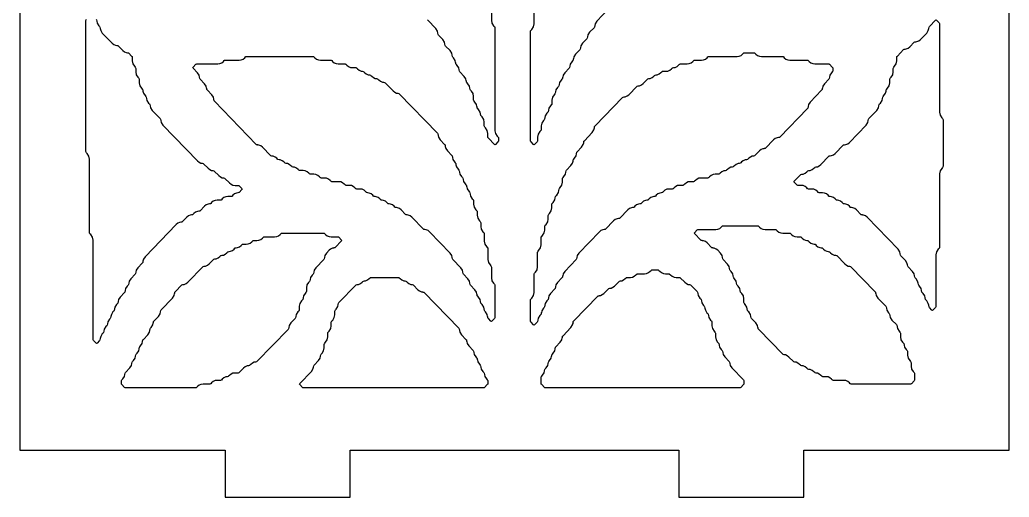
# Model space of a CAD drawing. Header units: millimetres. Extents: x 10 to 410, y 18 to 283.
# Drawn here: x 148 to 211.3, y 21 to 51.5 of the extents above; entities that cross this region are included whole.
import ezdxf

# ---------------------------------------------------------------- set-up
doc = ezdxf.new("R2010")
doc.units = ezdxf.units.MM
doc.layers.add('CUT', color=1, linetype='Continuous')

msp = doc.modelspace()

# ---------------------------------------------------------------- linework, layer by layer
at = {"layer": 'CUT'}
for points in [[(190.134, 21), (198.134, 21), (198.134, 24), (211.2679, 24), (211.2679, 144), (198.134, 144), (198.134, 147), (190.134, 147), (190.134, 144), (169.134, 144), (169.134, 147), (161.134, 147), (161.134, 144), (148, 144), (148, 24), (161.134, 24), (161.134, 21), (169.134, 21), (169.134, 24), (190.134, 24)], [(197.9196, 41.623), (197.9447, 41.6428), (198.0096, 41.6515), (198.0092, 41.6539), (198.0904, 41.6648), (198.2131, 41.7169), (198.3178, 41.7996), (198.3745, 41.8583), (198.3996, 41.8781), (198.4644, 41.8868), (198.4641, 41.8892), (198.5453, 41.9001), (198.668, 41.9522), (198.7726, 42.0349), (198.8294, 42.0936), (198.8545, 42.1134), (198.9193, 42.1221), (198.919, 42.1245), (199.0001, 42.1354), (199.1229, 42.1875), (199.2275, 42.2701), (199.7392, 42.7995), (199.7642, 42.8193), (199.8291, 42.828), (199.8288, 42.8304), (199.9099, 42.8413), (200.0327, 42.8934), (200.1373, 42.976), (200.6489, 43.5053), (200.674, 43.5252), (200.7389, 43.5339), (200.7385, 43.5363), (200.8197, 43.5472), (200.9424, 43.5993), (201.047, 43.6819), (202.1238, 44.7958), (202.2278, 44.9559), (202.2523, 45.0816), (202.2551, 45.081), (202.273, 45.173), (202.2977, 45.2111), (202.8061, 45.737), (202.9101, 45.8971), (202.9346, 46.0227), (202.9374, 46.0222), (202.9553, 46.1141), (202.9801, 46.1523), (203.0335, 46.2076), (203.1376, 46.3677), (203.162, 46.4933), (203.1648, 46.4928), (203.1827, 46.5847), (203.2075, 46.6229), (203.261, 46.6782), (203.365, 46.8383), (203.3895, 46.9639), (203.3923, 46.9634), (203.4102, 47.0553), (203.4349, 47.0935), (203.4884, 47.1488), (203.5925, 47.3089), (203.6289, 47.4963), (203.6289, 47.7165), (203.6376, 47.7612), (203.6624, 47.7993), (203.7158, 47.8547), (203.8199, 48.0147), (203.8563, 48.2022), (203.8563, 48.4224), (203.865, 48.4671), (203.8898, 48.5052), (203.9433, 48.5605), (204.0473, 48.7206), (204.0838, 48.908), (204.0838, 49.1283), (204.0925, 49.173), (204.1173, 49.2111), (204.5154, 49.623), (204.5405, 49.6428), (204.6053, 49.6515), (204.605, 49.6539), (204.6862, 49.6648), (204.8089, 49.7169), (204.9135, 49.7996), (205.1977, 50.0936), (205.2228, 50.1134), (205.2877, 50.1221), (205.2873, 50.1245), (205.3685, 50.1354), (205.4912, 50.1875), (205.5958, 50.2701), (205.9903, 50.6782), (206.0943, 50.8383), (206.1187, 50.9639), (206.1216, 50.9634), (206.1394, 51.0553), (206.1642, 51.0935), (206.5577, 51.5005), (206.5856, 51.5214), (206.6136, 51.5005), (206.7796, 51.3288), (206.8044, 51.2906), (206.8131, 51.2459), (206.8131, 45.6139), (206.8495, 45.4265), (206.9536, 45.2664), (207.007, 45.2111), (207.0318, 45.173), (207.0405, 45.1283), (207.0405, 42.1658), (207.0318, 42.1212), (207.007, 42.083), (206.9536, 42.0277), (206.8495, 41.8676), (206.8131, 41.6802), (206.8131, 36.9894), (206.8044, 36.9447), (206.7796, 36.9065), (206.7261, 36.8512), (206.6221, 36.6911), (206.5856, 36.5037), (206.5856, 33.2246), (206.5769, 33.18), (206.5521, 33.1418), (206.3861, 32.9701), (206.3582, 32.9492), (206.3302, 32.9701), (206.1642, 33.1418), (206.1394, 33.18), (206.1216, 33.2719), (206.1187, 33.2714), (206.0943, 33.397), (205.9903, 33.5571), (205.9368, 33.6124), (205.912, 33.6506), (205.8941, 33.7425), (205.8913, 33.742), (205.8669, 33.8676), (205.7628, 34.0277), (205.7094, 34.083), (205.6846, 34.1212), (205.6667, 34.2131), (205.6639, 34.2126), (205.6394, 34.3382), (205.5354, 34.4983), (205.4819, 34.5536), (205.4571, 34.5917), (205.4392, 34.6837), (205.4364, 34.6832), (205.412, 34.8088), (205.3079, 34.9689), (205.2545, 35.0242), (205.2297, 35.0623), (205.2118, 35.1543), (205.209, 35.1537), (205.1845, 35.2794), (205.0805, 35.4395), (204.7996, 35.7301), (204.7748, 35.7682), (204.7569, 35.8602), (204.7541, 35.8596), (204.7297, 35.9853), (204.6256, 36.1453), (204.3447, 36.436), (204.3199, 36.4741), (204.302, 36.5661), (204.2992, 36.5655), (204.2748, 36.6911), (204.1707, 36.8512), (202.1842, 38.9063), (202.0796, 38.989), (201.9569, 39.041), (201.8757, 39.052), (201.8761, 39.0544), (201.8112, 39.0631), (201.7861, 39.0829), (201.5019, 39.3769), (201.3973, 39.4596), (201.2746, 39.5116), (201.1934, 39.5226), (201.1937, 39.5249), (201.1289, 39.5337), (201.1038, 39.5535), (201.047, 39.6122), (200.9424, 39.6949), (200.8197, 39.7469), (200.7385, 39.7578), (200.7389, 39.7602), (200.674, 39.769), (200.6489, 39.7888), (200.5922, 39.8475), (200.4875, 39.9302), (200.3648, 39.9822), (200.2836, 39.9931), (200.284, 39.9955), (200.2191, 40.0043), (200.194, 40.0241), (200.1373, 40.0828), (200.0327, 40.1655), (199.9099, 40.2175), (199.8288, 40.2284), (199.8291, 40.2308), (199.7642, 40.2396), (199.7392, 40.2594), (199.6824, 40.3181), (199.5778, 40.4007), (199.455, 40.4528), (199.3229, 40.4706), (199.1136, 40.4706), (199.0819, 40.4748), (199.0568, 40.4947), (199.0001, 40.5534), (198.8955, 40.636), (198.7727, 40.6881), (198.6406, 40.7059), (198.4313, 40.7059), (198.3996, 40.7101), (198.3745, 40.73), (198.3178, 40.7887), (198.2131, 40.8713), (198.0904, 40.9234), (197.9582, 40.9412), (197.7489, 40.9412), (197.7173, 40.9454), (197.6922, 40.9653), (197.5148, 41.1488), (197.4952, 41.1765), (197.5148, 41.2042)], [(180.6909, 32.2007), (180.6661, 32.2388), (180.6575, 32.2835), (180.6575, 33.5989), (180.6661, 33.6435), (180.6909, 33.6817), (180.7444, 33.737), (180.8484, 33.8971), (180.8849, 34.0845), (180.8849, 35.2459), (180.8936, 35.2906), (180.9184, 35.3288), (180.9718, 35.3841), (181.0759, 35.5442), (181.1123, 35.7316), (181.1123, 36.6577), (181.121, 36.7024), (181.1458, 36.7405), (181.1993, 36.7958), (181.3033, 36.9559), (181.3398, 37.1433), (181.3398, 37.5989), (181.3485, 37.6435), (181.3733, 37.6817), (181.4267, 37.737), (181.5308, 37.8971), (181.5672, 38.0845), (181.5672, 38.3048), (181.5759, 38.3494), (181.6007, 38.3876), (181.6542, 38.4429), (181.7582, 38.603), (181.7947, 38.7904), (181.7947, 39.0106), (181.8033, 39.0553), (181.8281, 39.0935), (181.8816, 39.1488), (181.9856, 39.3089), (182.0221, 39.4963), (182.0221, 39.7165), (182.0308, 39.7612), (182.0556, 39.7993), (182.109, 39.8547), (182.2131, 40.0147), (182.2375, 40.1404), (182.2403, 40.1398), (182.2582, 40.2318), (182.283, 40.2699), (182.3365, 40.3252), (182.4405, 40.4853), (182.465, 40.611), (182.4678, 40.6104), (182.4857, 40.7024), (182.5105, 40.7405), (182.5639, 40.7958), (182.668, 40.9559), (182.7044, 41.1433), (182.7044, 41.3636), (182.7131, 41.4083), (182.7379, 41.4464), (182.7914, 41.5017), (182.8954, 41.6618), (182.9198, 41.7874), (182.9227, 41.7869), (182.9405, 41.8788), (182.9653, 41.917), (183.2462, 42.2076), (183.3503, 42.3677), (183.3747, 42.4933), (183.3775, 42.4928), (183.3954, 42.5847), (183.4202, 42.6229), (183.4737, 42.6782), (183.5777, 42.8383), (183.6022, 42.9639), (183.605, 42.9634), (183.6229, 43.0553), (183.6477, 43.0935), (183.9286, 43.3841), (184.0326, 43.5442), (184.057, 43.6698), (184.0599, 43.6692), (184.0777, 43.7612), (184.1025, 43.7993), (184.6109, 44.3252), (184.7149, 44.4853), (184.7394, 44.611), (184.7422, 44.6104), (184.7601, 44.7024), (184.7849, 44.7405), (186.5476, 46.5642), (186.5727, 46.584), (186.6376, 46.5927), (186.6372, 46.5951), (186.7184, 46.606), (186.8411, 46.6581), (186.9457, 46.7407), (187.4574, 47.27), (187.4825, 47.2899), (187.5473, 47.2986), (187.547, 47.301), (187.6281, 47.3119), (187.7509, 47.364), (187.8555, 47.4466), (188.1397, 47.7406), (188.1648, 47.7604), (188.2296, 47.7692), (188.2293, 47.7716), (188.3105, 47.7825), (188.4332, 47.8345), (188.5378, 47.9172), (188.5946, 47.9759), (188.6197, 47.9957), (188.6845, 48.0045), (188.6842, 48.0069), (188.7653, 48.0178), (188.8881, 48.0698), (188.9927, 48.1525), (189.0495, 48.2112), (189.0745, 48.231), (189.1062, 48.2353), (189.3155, 48.2353), (189.4477, 48.2531), (189.5704, 48.3051), (189.675, 48.3878), (189.7318, 48.4465), (189.7569, 48.4663), (189.8217, 48.4751), (189.8214, 48.4774), (189.9025, 48.4884), (190.0253, 48.5404), (190.1299, 48.6231), (190.1867, 48.6818), (190.2117, 48.7016), (190.2434, 48.7059), (190.6802, 48.7059), (190.8123, 48.7237), (190.935, 48.7757), (191.0397, 48.8584), (191.0964, 48.9171), (191.1215, 48.9369), (191.1532, 48.9412), (191.5899, 48.9412), (191.7221, 48.959), (191.8448, 49.011), (191.9494, 49.0937), (192.0062, 49.1524), (192.0313, 49.1722), (192.0629, 49.1765), (193.8643, 49.1765), (193.9965, 49.1942), (194.1192, 49.2463), (194.2238, 49.329), (194.2806, 49.3877), (194.3057, 49.4075), (194.3373, 49.4118), (194.9527, 49.4118), (194.9844, 49.4075), (195.0095, 49.3877), (195.0662, 49.329), (195.1708, 49.2463), (195.2936, 49.1942), (195.4257, 49.1765), (196.7722, 49.1765), (196.8039, 49.1722), (196.829, 49.1524), (196.8857, 49.0937), (196.9904, 49.011), (197.1131, 48.959), (197.2452, 48.9412), (198.3643, 48.9412), (198.396, 48.9369), (198.4211, 48.9171), (198.4778, 48.8584), (198.5824, 48.7757), (198.7052, 48.7237), (198.8373, 48.7059), (199.7289, 48.7059), (199.7606, 48.7016), (199.7857, 48.6818), (199.9564, 48.5052), (199.9812, 48.4671), (199.9899, 48.4224), (199.9899, 48.2835), (199.9812, 48.2388), (199.9564, 48.2007), (199.9029, 48.1453), (199.7989, 47.9853), (199.7744, 47.8596), (199.7716, 47.8602), (199.7537, 47.7682), (199.7289, 47.7301), (199.448, 47.4395), (199.344, 47.2794), (199.3196, 47.1537), (199.3167, 47.1543), (199.2989, 47.0623), (199.2741, 47.0242), (198.5383, 46.263), (198.4342, 46.1029), (198.4098, 45.9773), (198.407, 45.9778), (198.3891, 45.8859), (198.3643, 45.8477), (196.6015, 44.0241), (196.5765, 44.0043), (196.5116, 43.9955), (196.5119, 43.9931), (196.4308, 43.9822), (196.308, 43.9302), (196.2034, 43.8475), (195.6918, 43.3182), (195.6667, 43.2984), (195.6018, 43.2897), (195.6022, 43.2873), (195.521, 43.2763), (195.3983, 43.2243), (195.2937, 43.1416), (195.0095, 42.8476), (194.9844, 42.8278), (194.9195, 42.8191), (194.9198, 42.8167), (194.8387, 42.8058), (194.716, 42.7537), (194.6113, 42.671), (194.5546, 42.6123), (194.5295, 42.5925), (194.4646, 42.5838), (194.465, 42.5814), (194.3838, 42.5705), (194.2611, 42.5184), (194.1565, 42.4357), (194.0997, 42.377), (194.0746, 42.3572), (194.0098, 42.3485), (194.0101, 42.3461), (193.9289, 42.3352), (193.8062, 42.2831), (193.7016, 42.2004), (193.6448, 42.1417), (193.6197, 42.1219), (193.5549, 42.1132), (193.5552, 42.1108), (193.4741, 42.0999), (193.3513, 42.0478), (193.2467, 41.9651), (193.1899, 41.9064), (193.1649, 41.8866), (193.1, 41.8779), (193.1003, 41.8755), (193.0192, 41.8646), (192.8964, 41.8125), (192.7918, 41.7299), (192.7351, 41.6711), (192.71, 41.6513), (192.6783, 41.6471), (192.469, 41.6471), (192.3369, 41.6293), (192.2141, 41.5772), (192.1095, 41.4946), (192.0527, 41.4358), (192.0277, 41.416), (191.996, 41.4118), (191.5592, 41.4118), (191.4271, 41.394), (191.3044, 41.3419), (191.1997, 41.2593), (191.143, 41.2005), (191.1179, 41.1807), (191.0862, 41.1765), (190.8769, 41.1765), (190.7448, 41.1587), (190.622, 41.1066), (190.5174, 41.024), (190.4607, 40.9653), (190.4356, 40.9454), (190.4039, 40.9412), (190.1946, 40.9412), (190.0625, 40.9234), (189.9397, 40.8713), (189.8351, 40.7887), (189.7783, 40.73), (189.7533, 40.7101), (189.7216, 40.7059), (189.5123, 40.7059), (189.3801, 40.6881), (189.2574, 40.636), (189.1528, 40.5534), (189.096, 40.4947), (189.0709, 40.4748), (189.0061, 40.4661), (189.0064, 40.4637), (188.9253, 40.4528), (188.8025, 40.4007), (188.6979, 40.3181), (188.6411, 40.2594), (188.6161, 40.2396), (188.5512, 40.2308), (188.5515, 40.2284), (188.4704, 40.2175), (188.3476, 40.1655), (188.243, 40.0828), (188.1862, 40.0241), (188.1612, 40.0043), (188.0963, 39.9955), (188.0966, 39.9931), (188.0155, 39.9822), (187.8928, 39.9302), (187.7881, 39.8475), (187.7314, 39.7888), (187.7063, 39.769), (187.6414, 39.7602), (187.6418, 39.7578), (187.5606, 39.7469), (187.4379, 39.6949), (187.3333, 39.6122), (187.2765, 39.5535), (187.2514, 39.5337), (187.1866, 39.5249), (187.1869, 39.5226), (187.1057, 39.5116), (186.983, 39.4596), (186.8784, 39.3769), (186.3667, 38.8476), (186.3417, 38.8278), (186.2768, 38.8191), (186.2771, 38.8167), (186.196, 38.8058), (186.0732, 38.7537), (185.9686, 38.671), (185.457, 38.1417), (185.4319, 38.1219), (185.367, 38.1132), (185.3674, 38.1108), (185.2862, 38.0999), (185.1635, 38.0478), (185.0589, 37.9651), (183.7547, 36.6159), (183.6506, 36.4558), (183.6262, 36.3302), (183.6234, 36.3308), (183.6055, 36.2388), (183.5807, 36.2007), (182.8449, 35.4395), (182.7409, 35.2794), (182.7164, 35.1537), (182.7136, 35.1543), (182.6957, 35.0623), (182.6709, 35.0242), (182.39, 34.7336), (182.286, 34.5735), (182.2616, 34.4479), (182.2587, 34.4484), (182.2408, 34.3565), (182.2161, 34.3183), (181.9352, 34.0277), (181.8311, 33.8676), (181.8067, 33.742), (181.8039, 33.7425), (181.786, 33.6506), (181.7612, 33.6124), (181.7077, 33.5571), (181.6037, 33.397), (181.5792, 33.2714), (181.5764, 33.2719), (181.5585, 33.18), (181.5337, 33.1418), (181.4803, 33.0865), (181.3762, 32.9264), (181.3518, 32.8008), (181.349, 32.8013), (181.3311, 32.7094), (181.3063, 32.6712), (181.2528, 32.6159), (181.1488, 32.4558), (181.1244, 32.3302), (181.1215, 32.3308), (181.1036, 32.2388), (181.0789, 32.2007), (180.9128, 32.0289), (180.8849, 32.008), (180.857, 32.0289)], [(159.2548, 48.6818), (159.2799, 48.7016), (159.3116, 48.7059), (160.6581, 48.7059), (160.7902, 48.7237), (160.913, 48.7757), (161.0176, 48.8584), (161.0743, 48.9171), (161.0994, 48.9369), (161.1311, 48.9412), (162.0227, 48.9412), (162.1548, 48.959), (162.2776, 49.011), (162.3822, 49.0937), (162.439, 49.1524), (162.4641, 49.1722), (162.4957, 49.1765), (166.7501, 49.1765), (166.7818, 49.1722), (166.8069, 49.1524), (166.8636, 49.0937), (166.9683, 49.011), (167.091, 48.959), (167.2231, 48.9412), (167.8873, 48.9412), (167.919, 48.9369), (167.9441, 48.9171), (168.0008, 48.8584), (168.1055, 48.7757), (168.2282, 48.7237), (168.3603, 48.7059), (168.7971, 48.7059), (168.8288, 48.7016), (168.8538, 48.6818), (168.9106, 48.6231), (169.0152, 48.5404), (169.138, 48.4884), (169.2701, 48.4706), (169.4794, 48.4706), (169.5111, 48.4663), (169.5362, 48.4465), (169.5929, 48.3878), (169.6975, 48.3051), (169.8203, 48.2531), (169.9014, 48.2422), (169.9011, 48.2398), (169.966, 48.231), (169.991, 48.2112), (170.0478, 48.1525), (170.1524, 48.0698), (170.2752, 48.0178), (170.3563, 48.0069), (170.356, 48.0045), (170.4208, 47.9957), (170.4459, 47.9759), (170.5027, 47.9172), (170.6073, 47.8345), (170.73, 47.7825), (170.8112, 47.7716), (170.8109, 47.7692), (170.8757, 47.7604), (170.9008, 47.7406), (170.9576, 47.6819), (171.0622, 47.5993), (171.1849, 47.5472), (171.2661, 47.5363), (171.2657, 47.5339), (171.3306, 47.5252), (171.3557, 47.5053), (171.8673, 46.976), (171.9719, 46.8934), (172.0947, 46.8413), (172.1758, 46.8304), (172.1755, 46.828), (172.2404, 46.8193), (172.2654, 46.7995), (174.7105, 44.2699), (174.7353, 44.2318), (174.7532, 44.1398), (174.756, 44.1404), (174.7805, 44.0147), (174.8845, 43.8547), (175.1654, 43.564), (175.1902, 43.5259), (175.2081, 43.4339), (175.2109, 43.4345), (175.2353, 43.3089), (175.3394, 43.1488), (175.6203, 42.8582), (175.6451, 42.82), (175.663, 42.7281), (175.6658, 42.7286), (175.6902, 42.603), (175.7943, 42.4429), (175.8477, 42.3876), (175.8725, 42.3494), (175.8904, 42.2575), (175.8932, 42.258), (175.9177, 42.1324), (176.0217, 41.9723), (176.0752, 41.917), (176.1, 41.8788), (176.1179, 41.7869), (176.1207, 41.7874), (176.1451, 41.6618), (176.2492, 41.5017), (176.3026, 41.4464), (176.3274, 41.4083), (176.3453, 41.3163), (176.3481, 41.3168), (176.3725, 41.1912), (176.4766, 41.0311), (176.5301, 40.9758), (176.5548, 40.9377), (176.5727, 40.8457), (176.5755, 40.8463), (176.6, 40.7206), (176.704, 40.5605), (176.7575, 40.5052), (176.7823, 40.4671), (176.8002, 40.3751), (176.803, 40.3757), (176.8274, 40.25), (176.9315, 40.0899), (176.9849, 40.0346), (177.0097, 39.9965), (177.0184, 39.9518), (177.0184, 39.7316), (177.0549, 39.5442), (177.1589, 39.3841), (177.2124, 39.3288), (177.2372, 39.2906), (177.2459, 39.2459), (177.2459, 39.0257), (177.2823, 38.8383), (177.3864, 38.6782), (177.4398, 38.6229), (177.4646, 38.5847), (177.4733, 38.5401), (177.4733, 38.3198), (177.5097, 38.1324), (177.6138, 37.9723), (177.6673, 37.917), (177.692, 37.8788), (177.7007, 37.8342), (177.7007, 37.3786), (177.7372, 37.1912), (177.8412, 37.0311), (177.8947, 36.9758), (177.9195, 36.9377), (177.9282, 36.893), (177.9282, 36.2022), (177.9646, 36.0147), (178.0687, 35.8547), (178.1221, 35.7993), (178.1469, 35.7612), (178.1556, 35.7165), (178.1556, 35.0257), (178.1921, 34.8383), (178.2961, 34.6782), (178.3496, 34.6229), (178.3744, 34.5847), (178.3831, 34.5401), (178.3831, 32.5188), (178.3744, 32.4741), (178.3496, 32.436), (178.1836, 32.2642), (178.1556, 32.2433), (178.1277, 32.2642), (177.9617, 32.436), (177.9369, 32.4741), (177.919, 32.5661), (177.9162, 32.5655), (177.8917, 32.6911), (177.7877, 32.8512), (177.7342, 32.9065), (177.7094, 32.9447), (177.6915, 33.0366), (177.6887, 33.0361), (177.6643, 33.1617), (177.5602, 33.3218), (177.5068, 33.3771), (177.482, 33.4153), (177.4641, 33.5072), (177.4613, 33.5067), (177.4368, 33.6323), (177.3328, 33.7924), (177.2793, 33.8477), (177.2545, 33.8859), (177.2367, 33.9778), (177.2338, 33.9773), (177.2094, 34.1029), (177.1054, 34.263), (176.8245, 34.5536), (176.7997, 34.5917), (176.7818, 34.6837), (176.779, 34.6832), (176.7545, 34.8088), (176.6505, 34.9689), (176.3696, 35.2595), (176.3448, 35.2976), (176.3269, 35.3896), (176.3241, 35.389), (176.2996, 35.5147), (176.1956, 35.6748), (175.6873, 36.2007), (175.6625, 36.2388), (175.6446, 36.3308), (175.6418, 36.3302), (175.6173, 36.4558), (175.5133, 36.6159), (174.2091, 37.9651), (174.1045, 38.0478), (173.9817, 38.0999), (173.9006, 38.1108), (173.9009, 38.1132), (173.8361, 38.1219), (173.811, 38.1417), (173.0719, 38.9063), (172.9673, 38.989), (172.8445, 39.041), (172.7634, 39.052), (172.7637, 39.0544), (172.6989, 39.0631), (172.6738, 39.0829), (172.3896, 39.3769), (172.285, 39.4596), (172.1622, 39.5116), (172.0811, 39.5226), (172.0814, 39.5249), (172.0165, 39.5337), (171.9915, 39.5535), (171.9347, 39.6122), (171.8301, 39.6949), (171.7073, 39.7469), (171.6262, 39.7578), (171.6265, 39.7602), (171.5617, 39.769), (171.5366, 39.7888), (171.4798, 39.8475), (171.3752, 39.9302), (171.2525, 39.9822), (171.1713, 39.9931), (171.1716, 39.9955), (171.1068, 40.0043), (171.0817, 40.0241), (171.0249, 40.0828), (170.9203, 40.1655), (170.7976, 40.2175), (170.7164, 40.2284), (170.7168, 40.2308), (170.6519, 40.2396), (170.6268, 40.2594), (170.5701, 40.3181), (170.4654, 40.4007), (170.3427, 40.4528), (170.2616, 40.4637), (170.2619, 40.4661), (170.197, 40.4748), (170.1719, 40.4947), (170.1152, 40.5534), (170.0106, 40.636), (169.8878, 40.6881), (169.7557, 40.7059), (169.5464, 40.7059), (169.5147, 40.7101), (169.4896, 40.73), (169.4329, 40.7887), (169.3282, 40.8713), (169.2055, 40.9234), (169.0734, 40.9412), (168.8641, 40.9412), (168.8324, 40.9454), (168.8073, 40.9653), (168.7505, 41.024), (168.6459, 41.1066), (168.5232, 41.1587), (168.391, 41.1765), (167.9543, 41.1765), (167.9226, 41.1807), (167.8975, 41.2005), (167.8408, 41.2593), (167.7362, 41.3419), (167.6134, 41.394), (167.4813, 41.4118), (167.272, 41.4118), (167.2403, 41.416), (167.2152, 41.4358), (167.1585, 41.4946), (167.0538, 41.5772), (166.9311, 41.6293), (166.799, 41.6471), (166.5896, 41.6471), (166.558, 41.6513), (166.5329, 41.6711), (166.4761, 41.7299), (166.3715, 41.8125), (166.2488, 41.8646), (166.1166, 41.8824), (165.9073, 41.8824), (165.8757, 41.8866), (165.8506, 41.9064), (165.7938, 41.9651), (165.6892, 42.0478), (165.5665, 42.0999), (165.4853, 42.1108), (165.4856, 42.1132), (165.4208, 42.1219), (165.3957, 42.1417), (165.3389, 42.2004), (165.2343, 42.2831), (165.1116, 42.3352), (165.0304, 42.3461), (165.0308, 42.3485), (164.9659, 42.3572), (164.9408, 42.377), (164.8841, 42.4357), (164.7794, 42.5184), (164.6567, 42.5705), (164.5755, 42.5814), (164.5759, 42.5838), (164.511, 42.5925), (164.4859, 42.6123), (164.4292, 42.671), (164.3246, 42.7537), (164.2018, 42.8058), (164.1207, 42.8167), (164.121, 42.8191), (164.0561, 42.8278), (164.0311, 42.8476), (163.5194, 43.3769), (163.4148, 43.4596), (163.2921, 43.5116), (163.2109, 43.5226), (163.2112, 43.5249), (163.1464, 43.5337), (163.1213, 43.5535), (160.4488, 46.3183), (160.424, 46.3565), (160.4061, 46.4484), (160.4033, 46.4479), (160.3788, 46.5735), (160.2748, 46.7336), (159.9939, 47.0242), (159.9691, 47.0623), (159.9512, 47.1543), (159.9484, 47.1537), (159.924, 47.2794), (159.8199, 47.4395), (159.539, 47.7301), (159.5142, 47.7682), (159.4963, 47.8602), (159.4935, 47.8596), (159.4691, 47.9853), (159.365, 48.1453), (159.0774, 48.4429), (159.0579, 48.4706), (159.0774, 48.4983)], [(191.3239, 38.0936), (191.3489, 38.1134), (191.3806, 38.1176), (192.4997, 38.1176), (192.6318, 38.1354), (192.7546, 38.1875), (192.8592, 38.2701), (192.916, 38.3289), (192.941, 38.3487), (192.9727, 38.3529), (195.1801, 38.3529), (195.2118, 38.3487), (195.2369, 38.3289), (195.2937, 38.2701), (195.3983, 38.1875), (195.521, 38.1354), (195.6532, 38.1176), (196.3173, 38.1176), (196.349, 38.1134), (196.3741, 38.0936), (196.4309, 38.0349), (196.5355, 37.9522), (196.6582, 37.9001), (196.7904, 37.8824), (197.2271, 37.8824), (197.2588, 37.8781), (197.2839, 37.8583), (197.3406, 37.7996), (197.4452, 37.7169), (197.568, 37.6648), (197.7001, 37.6471), (197.9094, 37.6471), (197.9411, 37.6428), (197.9662, 37.623), (198.0229, 37.5643), (198.1276, 37.4816), (198.2503, 37.4295), (198.3314, 37.4186), (198.3311, 37.4162), (198.396, 37.4075), (198.4211, 37.3877), (198.4778, 37.329), (198.5824, 37.2463), (198.7052, 37.1942), (198.7863, 37.1833), (198.786, 37.1809), (198.8509, 37.1722), (198.8759, 37.1524), (198.9327, 37.0937), (199.0373, 37.011), (199.1601, 36.959), (199.2412, 36.948), (199.2409, 36.9456), (199.3057, 36.9369), (199.3308, 36.9171), (199.3876, 36.8584), (199.4922, 36.7757), (199.6149, 36.7237), (199.6961, 36.7127), (199.6958, 36.7103), (199.7606, 36.7016), (199.7857, 36.6818), (199.8425, 36.6231), (199.9471, 36.5404), (200.0698, 36.4884), (200.151, 36.4774), (200.1506, 36.4751), (200.2155, 36.4663), (200.2406, 36.4465), (200.7522, 35.9172), (200.8568, 35.8345), (200.9796, 35.7825), (201.0607, 35.7716), (201.0604, 35.7692), (201.1253, 35.7604), (201.1503, 35.7406), (202.6857, 34.1523), (202.7105, 34.1141), (202.7283, 34.0222), (202.7312, 34.0227), (202.7556, 33.8971), (202.8596, 33.737), (203.368, 33.2111), (203.3928, 33.173), (203.4107, 33.081), (203.4135, 33.0816), (203.4379, 32.9559), (203.542, 32.7958), (203.5954, 32.7405), (203.6202, 32.7024), (203.6381, 32.6104), (203.6409, 32.611), (203.6654, 32.4853), (203.7694, 32.3252), (204.0503, 32.0346), (204.0751, 31.9965), (204.093, 31.9045), (204.0958, 31.9051), (204.1202, 31.7794), (204.2243, 31.6194), (204.2777, 31.564), (204.3025, 31.5259), (204.3112, 31.4812), (204.3112, 31.261), (204.3477, 31.0736), (204.4517, 30.9135), (204.5052, 30.8582), (204.53, 30.82), (204.5479, 30.7281), (204.5507, 30.7286), (204.5751, 30.603), (204.6792, 30.4429), (204.7326, 30.3876), (204.7574, 30.3494), (204.7661, 30.3048), (204.7661, 30.0845), (204.8026, 29.8971), (204.9066, 29.737), (204.9601, 29.6817), (204.9849, 29.6435), (204.9935, 29.5989), (204.9935, 29.3786), (205.03, 29.1912), (205.134, 29.0311), (205.1875, 28.9758), (205.2123, 28.9377), (205.221, 28.893), (205.221, 28.5188), (205.2123, 28.4741), (205.1875, 28.436), (205.0168, 28.2594), (204.9917, 28.2396), (204.9601, 28.2353), (201.1605, 28.2353), (201.1289, 28.2396), (201.1038, 28.2594), (201.047, 28.3181), (200.9424, 28.4007), (200.8197, 28.4528), (200.6875, 28.4706), (200.0233, 28.4706), (199.9917, 28.4748), (199.9666, 28.4947), (199.9098, 28.5534), (199.8052, 28.636), (199.6825, 28.6881), (199.5503, 28.7059), (199.341, 28.7059), (199.3094, 28.7101), (199.2843, 28.73), (199.2275, 28.7887), (199.1229, 28.8713), (199.0001, 28.9234), (198.919, 28.9343), (198.9193, 28.9367), (198.8545, 28.9454), (198.8294, 28.9653), (198.7726, 29.024), (198.668, 29.1066), (198.5453, 29.1587), (198.4641, 29.1696), (198.4644, 29.172), (198.3996, 29.1807), (198.3745, 29.2005), (198.3178, 29.2593), (198.2131, 29.3419), (198.0904, 29.394), (198.0092, 29.4049), (198.0096, 29.4073), (197.9447, 29.416), (197.9196, 29.4358), (197.8629, 29.4946), (197.7583, 29.5772), (197.6355, 29.6293), (197.5544, 29.6402), (197.5547, 29.6426), (197.4898, 29.6513), (197.4648, 29.6711), (197.1806, 29.9651), (197.0759, 30.0478), (196.9532, 30.0999), (196.872, 30.1108), (196.8724, 30.1132), (196.8075, 30.1219), (196.7824, 30.1417), (195.2471, 31.7301), (195.2223, 31.7682), (195.2044, 31.8602), (195.2016, 31.8596), (195.1772, 31.9853), (195.0731, 32.1453), (194.7922, 32.436), (194.7674, 32.4741), (194.7495, 32.5661), (194.7467, 32.5655), (194.7223, 32.6911), (194.6182, 32.8512), (194.5648, 32.9065), (194.54, 32.9447), (194.5221, 33.0366), (194.5193, 33.0361), (194.4948, 33.1617), (194.3908, 33.3218), (194.3373, 33.3771), (194.3125, 33.4153), (194.3039, 33.4599), (194.3039, 33.6802), (194.2674, 33.8676), (194.1634, 34.0277), (194.1099, 34.083), (194.0851, 34.1212), (194.0672, 34.2131), (194.0644, 34.2126), (194.04, 34.3382), (193.9359, 34.4983), (193.8825, 34.5536), (193.8577, 34.5917), (193.8398, 34.6837), (193.837, 34.6832), (193.8125, 34.8088), (193.7085, 34.9689), (193.655, 35.0242), (193.6302, 35.0623), (193.6123, 35.1543), (193.6095, 35.1537), (193.5851, 35.2794), (193.481, 35.4395), (193.4276, 35.4948), (193.4028, 35.5329), (193.3849, 35.6249), (193.3821, 35.6243), (193.3576, 35.75), (193.2536, 35.9101), (192.9727, 36.2007), (192.9479, 36.2388), (192.93, 36.3308), (192.9272, 36.3302), (192.9028, 36.4558), (192.7987, 36.6159), (192.6317, 36.7887), (192.5271, 36.8713), (192.4044, 36.9234), (192.3232, 36.9343), (192.3236, 36.9367), (192.2587, 36.9454), (192.2336, 36.9653), (191.9494, 37.2593), (191.8448, 37.3419), (191.7221, 37.394), (191.6409, 37.4049), (191.6412, 37.4073), (191.5764, 37.416), (191.5513, 37.4358), (191.1465, 37.8547), (191.1269, 37.8824), (191.1465, 37.91)], [(154.738, 28.9377), (154.7628, 28.9758), (155.0437, 29.2664), (155.1477, 29.4265), (155.1721, 29.5521), (155.175, 29.5516), (155.1928, 29.6435), (155.2176, 29.6817), (155.2711, 29.737), (155.3751, 29.8971), (155.3996, 30.0227), (155.4024, 30.0222), (155.4203, 30.1141), (155.4451, 30.1523), (155.4985, 30.2076), (155.6026, 30.3677), (155.627, 30.4933), (155.6298, 30.4928), (155.6477, 30.5847), (155.6725, 30.6229), (155.726, 30.6782), (155.83, 30.8383), (155.8545, 30.9639), (155.8573, 30.9634), (155.8752, 31.0553), (155.9, 31.0935), (156.1809, 31.3841), (156.2849, 31.5442), (156.3093, 31.6698), (156.3122, 31.6692), (156.33, 31.7612), (156.3548, 31.7993), (156.4083, 31.8547), (156.5123, 32.0147), (156.5368, 32.1404), (156.5396, 32.1398), (156.5575, 32.2318), (156.5823, 32.2699), (156.8632, 32.5605), (156.9672, 32.7206), (156.9917, 32.8463), (156.9945, 32.8457), (157.0124, 32.9377), (157.0372, 32.9758), (157.7729, 33.737), (157.877, 33.8971), (157.9014, 34.0227), (157.9042, 34.0222), (157.9221, 34.1141), (157.9469, 34.1523), (158.3451, 34.5642), (158.3701, 34.584), (158.435, 34.5927), (158.4347, 34.5951), (158.5158, 34.606), (158.6386, 34.6581), (158.7432, 34.7407), (159.7097, 35.7406), (159.7348, 35.7604), (159.7996, 35.7692), (159.7993, 35.7716), (159.8804, 35.7825), (160.0032, 35.8345), (160.1078, 35.9172), (160.392, 36.2112), (160.4171, 36.231), (160.4819, 36.2398), (160.4816, 36.2422), (160.5628, 36.2531), (160.6855, 36.3051), (160.7901, 36.3878), (160.8469, 36.4465), (160.872, 36.4663), (160.9368, 36.4751), (160.9365, 36.4774), (161.0176, 36.4884), (161.1404, 36.5404), (161.245, 36.6231), (161.3018, 36.6818), (161.3269, 36.7016), (161.3917, 36.7103), (161.3914, 36.7127), (161.4725, 36.7237), (161.5953, 36.7757), (161.6999, 36.8584), (161.7567, 36.9171), (161.7817, 36.9369), (161.8466, 36.9456), (161.8463, 36.948), (161.9274, 36.959), (162.0502, 37.011), (162.1548, 37.0937), (162.2115, 37.1524), (162.2366, 37.1722), (162.2683, 37.1765), (162.4776, 37.1765), (162.6097, 37.1942), (162.7325, 37.2463), (162.8371, 37.329), (162.8939, 37.3877), (162.9189, 37.4075), (162.9506, 37.4118), (163.1599, 37.4118), (163.2921, 37.4295), (163.4148, 37.4816), (163.5194, 37.5643), (163.5762, 37.623), (163.6013, 37.6428), (163.6329, 37.6471), (164.2971, 37.6471), (164.4293, 37.6648), (164.552, 37.7169), (164.6566, 37.7996), (164.7134, 37.8583), (164.7385, 37.8781), (164.7701, 37.8824), (167.4324, 37.8824), (167.4641, 37.8781), (167.4892, 37.8583), (167.546, 37.7996), (167.6506, 37.7169), (167.7733, 37.6648), (167.9055, 37.6471), (168.3422, 37.6471), (168.3739, 37.6428), (168.399, 37.623), (168.5764, 37.4394), (168.5959, 37.4118), (168.5764, 37.3841), (168.1715, 36.9653), (168.1464, 36.9454), (168.0816, 36.9367), (168.0819, 36.9343), (168.0008, 36.9234), (167.878, 36.8713), (167.7734, 36.7887), (167.6064, 36.6159), (167.5024, 36.4558), (167.4779, 36.3302), (167.4751, 36.3308), (167.4572, 36.2388), (167.4324, 36.2007), (166.9241, 35.6748), (166.8201, 35.5147), (166.7956, 35.389), (166.7928, 35.3896), (166.7749, 35.2976), (166.7501, 35.2595), (166.6967, 35.2042), (166.5926, 35.0441), (166.5682, 34.9184), (166.5654, 34.919), (166.5475, 34.827), (166.5227, 34.7889), (166.4692, 34.7336), (166.3652, 34.5735), (166.3287, 34.3861), (166.3287, 34.1658), (166.32, 34.1212), (166.2952, 34.083), (166.2418, 34.0277), (166.1377, 33.8676), (166.1133, 33.742), (166.1105, 33.7425), (166.0926, 33.6506), (166.0678, 33.6124), (166.0143, 33.5571), (165.9103, 33.397), (165.8738, 33.2096), (165.8738, 32.9894), (165.8652, 32.9447), (165.8404, 32.9065), (165.7869, 32.8512), (165.6829, 32.6911), (165.6584, 32.5655), (165.6556, 32.5661), (165.6377, 32.4741), (165.6129, 32.436), (165.332, 32.1453), (165.228, 31.9853), (165.2035, 31.8596), (165.2007, 31.8602), (165.1828, 31.7682), (165.158, 31.7301), (163.1678, 29.6711), (163.1428, 29.6513), (163.0779, 29.6426), (163.0782, 29.6402), (162.9971, 29.6293), (162.8743, 29.5772), (162.7697, 29.4946), (162.713, 29.4358), (162.6879, 29.416), (162.623, 29.4073), (162.6233, 29.4049), (162.5422, 29.394), (162.4195, 29.3419), (162.3148, 29.2593), (162.0306, 28.9653), (162.0056, 28.9454), (161.9739, 28.9412), (161.7646, 28.9412), (161.6324, 28.9234), (161.5097, 28.8713), (161.4051, 28.7887), (161.3483, 28.73), (161.3232, 28.7101), (161.2584, 28.7014), (161.2587, 28.699), (161.1776, 28.6881), (161.0548, 28.636), (160.9502, 28.5534), (160.8934, 28.4947), (160.8684, 28.4748), (160.8367, 28.4706), (160.6274, 28.4706), (160.4952, 28.4528), (160.3725, 28.4007), (160.2679, 28.3181), (160.2111, 28.2594), (160.186, 28.2396), (160.1544, 28.2353), (159.7176, 28.2353), (159.5855, 28.2175), (159.4627, 28.1655), (159.3581, 28.0828), (159.3014, 28.0241), (159.2763, 28.0043), (159.2446, 28), (154.7628, 28), (154.7311, 28.0043), (154.706, 28.0241), (154.5353, 28.2007), (154.5105, 28.2388), (154.5018, 28.2835), (154.5018, 28.4224), (154.5105, 28.4671), (154.5353, 28.5052), (154.5888, 28.5605), (154.6928, 28.7206), (154.7173, 28.8463), (154.7201, 28.8457)], [(181.5759, 29.173), (181.6007, 29.2111), (181.6542, 29.2664), (181.7582, 29.4265), (181.7826, 29.5521), (181.7855, 29.5516), (181.8033, 29.6435), (181.8281, 29.6817), (181.8816, 29.737), (181.9856, 29.8971), (182.0101, 30.0227), (182.0129, 30.0222), (182.0308, 30.1141), (182.0556, 30.1523), (182.109, 30.2076), (182.2131, 30.3677), (182.2375, 30.4933), (182.2403, 30.4928), (182.2582, 30.5847), (182.283, 30.6229), (182.5639, 30.9135), (182.668, 31.0736), (182.6924, 31.1992), (182.6952, 31.1987), (182.7131, 31.2906), (182.7379, 31.3288), (183.2462, 31.8547), (183.3503, 32.0147), (183.3747, 32.1404), (183.3775, 32.1398), (183.3954, 32.2318), (183.4202, 32.2699), (184.9555, 33.8583), (184.9806, 33.8781), (185.0455, 33.8868), (185.0452, 33.8892), (185.1263, 33.9001), (185.249, 33.9522), (185.3537, 34.0349), (185.6379, 34.3289), (185.6629, 34.3487), (185.7278, 34.3574), (185.7275, 34.3598), (185.8086, 34.3707), (185.9314, 34.4228), (186.036, 34.5054), (186.3202, 34.7995), (186.3453, 34.8193), (186.4101, 34.828), (186.4098, 34.8304), (186.4909, 34.8413), (186.6137, 34.8934), (186.7183, 34.976), (186.7751, 35.0347), (186.8001, 35.0546), (186.8318, 35.0588), (187.0411, 35.0588), (187.1733, 35.0766), (187.296, 35.1287), (187.4006, 35.2113), (187.4574, 35.27), (187.4825, 35.2899), (187.5141, 35.2941), (187.9509, 35.2941), (188.083, 35.3119), (188.2058, 35.364), (188.3104, 35.4466), (188.3671, 35.5053), (188.3922, 35.5252), (188.4239, 35.5294), (188.8118, 35.5294), (188.8435, 35.5252), (188.8686, 35.5053), (188.9253, 35.4466), (189.03, 35.364), (189.1527, 35.3119), (189.2848, 35.2941), (189.4941, 35.2941), (189.5258, 35.2899), (189.5509, 35.27), (189.6077, 35.2113), (189.7123, 35.1287), (189.835, 35.0766), (189.9672, 35.0588), (190.1765, 35.0588), (190.2081, 35.0546), (190.2332, 35.0347), (190.5174, 34.7407), (190.622, 34.6581), (190.7448, 34.606), (190.8259, 34.5951), (190.8256, 34.5927), (190.8905, 34.584), (190.9155, 34.5642), (191.3137, 34.1523), (191.3385, 34.1141), (191.3563, 34.0222), (191.3592, 34.0227), (191.3836, 33.8971), (191.4876, 33.737), (191.5411, 33.6817), (191.5659, 33.6435), (191.5838, 33.5516), (191.5866, 33.5521), (191.611, 33.4265), (191.7151, 33.2664), (191.7685, 33.2111), (191.7933, 33.173), (191.8112, 33.081), (191.814, 33.0816), (191.8385, 32.9559), (191.9425, 32.7958), (191.996, 32.7405), (192.0208, 32.7024), (192.0387, 32.6104), (192.0415, 32.611), (192.0659, 32.4853), (192.17, 32.3252), (192.2234, 32.2699), (192.2482, 32.2318), (192.2569, 32.1871), (192.2569, 31.9669), (192.2934, 31.7794), (192.3974, 31.6194), (192.4509, 31.564), (192.4757, 31.5259), (192.4843, 31.4812), (192.4843, 31.261), (192.5208, 31.0736), (192.6248, 30.9135), (192.6783, 30.8582), (192.7031, 30.82), (192.721, 30.7281), (192.7238, 30.7286), (192.7482, 30.603), (192.8523, 30.4429), (192.9057, 30.3876), (192.9305, 30.3494), (192.9484, 30.2575), (192.9512, 30.258), (192.9757, 30.1324), (193.0797, 29.9723), (193.3606, 29.6817), (193.3854, 29.6435), (193.4033, 29.5516), (193.4061, 29.5521), (193.4306, 29.4265), (193.5346, 29.2664), (194.2704, 28.5052), (194.2952, 28.4671), (194.3039, 28.4224), (194.3039, 28.2835), (194.2952, 28.2388), (194.2704, 28.2007), (194.0997, 28.0241), (194.0746, 28.0043), (194.0429, 28), (181.6007, 28), (181.569, 28.0043), (181.5439, 28.0241), (181.3733, 28.2007), (181.3485, 28.2388), (181.3398, 28.2835), (181.3398, 28.6577), (181.3485, 28.7024), (181.3733, 28.7405), (181.4267, 28.7958), (181.5308, 28.9559), (181.5552, 29.0816), (181.558, 29.081)], [(166.6431, 29.0311), (166.7472, 29.1912), (166.7716, 29.3168), (166.7744, 29.3163), (166.7923, 29.4083), (166.8171, 29.4464), (167.098, 29.737), (167.202, 29.8971), (167.2265, 30.0227), (167.2293, 30.0222), (167.2472, 30.1141), (167.272, 30.1523), (167.3254, 30.2076), (167.4295, 30.3677), (167.4659, 30.5551), (167.4659, 30.7754), (167.4746, 30.82), (167.4994, 30.8582), (167.5529, 30.9135), (167.6569, 31.0736), (167.6934, 31.261), (167.6934, 31.4812), (167.7021, 31.5259), (167.7269, 31.564), (167.7803, 31.6194), (167.8844, 31.7794), (167.9208, 31.9669), (167.9208, 32.1871), (167.9295, 32.2318), (167.9543, 32.2699), (168.0078, 32.3252), (168.1118, 32.4853), (168.1482, 32.6727), (168.1482, 32.893), (168.1569, 32.9377), (168.1817, 32.9758), (168.2352, 33.0311), (168.3392, 33.1912), (168.3637, 33.3168), (168.3665, 33.3163), (168.3844, 33.4083), (168.4092, 33.4464), (169.4896, 34.5642), (169.5147, 34.584), (169.5796, 34.5927), (169.5792, 34.5951), (169.6604, 34.606), (169.7831, 34.6581), (169.8877, 34.7407), (169.9445, 34.7995), (169.9696, 34.8193), (170.0344, 34.828), (170.0341, 34.8304), (170.1153, 34.8413), (170.238, 34.8934), (170.3426, 34.976), (170.3994, 35.0347), (170.4245, 35.0546), (170.4561, 35.0588), (172.2087, 35.0588), (172.2404, 35.0546), (172.2654, 35.0347), (172.3222, 34.976), (172.4268, 34.8934), (172.5496, 34.8413), (172.6307, 34.8304), (172.6304, 34.828), (172.6952, 34.8193), (172.7203, 34.7995), (172.7771, 34.7407), (172.8817, 34.6581), (173.0044, 34.606), (173.0856, 34.5951), (173.0853, 34.5927), (173.1501, 34.584), (173.1752, 34.5642), (173.4594, 34.2701), (173.564, 34.1875), (173.6868, 34.1354), (173.7679, 34.1245), (173.7676, 34.1221), (173.8324, 34.1134), (173.8575, 34.0936), (176.0752, 31.7993), (176.1, 31.7612), (176.1179, 31.6692), (176.1207, 31.6698), (176.1451, 31.5442), (176.2492, 31.3841), (176.5301, 31.0935), (176.5548, 31.0553), (176.5727, 30.9634), (176.5755, 30.9639), (176.6, 30.8383), (176.704, 30.6782), (176.9849, 30.3876), (177.0097, 30.3494), (177.0276, 30.2575), (177.0304, 30.258), (177.0549, 30.1324), (177.1589, 29.9723), (177.2124, 29.917), (177.2372, 29.8788), (177.2551, 29.7869), (177.2579, 29.7874), (177.2823, 29.6618), (177.3864, 29.5017), (177.4398, 29.4464), (177.4646, 29.4083), (177.4825, 29.3163), (177.4853, 29.3168), (177.5097, 29.1912), (177.6138, 29.0311), (177.6673, 28.9758), (177.692, 28.9377), (177.7099, 28.8457), (177.7127, 28.8463), (177.7372, 28.7206), (177.8412, 28.5605), (177.8947, 28.5052), (177.9195, 28.4671), (177.9282, 28.4224), (177.9282, 28.2835), (177.9195, 28.2388), (177.8947, 28.2007), (177.724, 28.0241), (177.6989, 28.0043), (177.6673, 28), (166.1348, 28), (166.1031, 28.0043), (166.078, 28.0241), (165.9006, 28.2076), (165.8811, 28.2353), (165.9006, 28.263)]]:
    msp.add_lwpolyline(points, close=True, dxfattribs=at)
for points in [[(178.1556, 52.6577), (178.1556, 51.4963), (178.1921, 51.3089), (178.2961, 51.1488), (178.3496, 51.0935), (178.3744, 51.0553), (178.3831, 51.0106), (178.3831, 44.4374), (178.4195, 44.25), (178.5236, 44.0899), (178.577, 44.0346), (178.6018, 43.9965), (178.6105, 43.9518), (178.6105, 43.8129), (178.6018, 43.7682), (178.577, 43.7301), (178.411, 43.5583), (178.3831, 43.5374), (178.3551, 43.5583), (177.9617, 43.9654), (177.9369, 44.0035), (177.9282, 44.0482), (177.9282, 44.2684), (177.8917, 44.4558), (177.7877, 44.6159), (177.7342, 44.6712), (177.7094, 44.7094), (177.7007, 44.7541), (177.7007, 44.9743), (177.6643, 45.1617), (177.5602, 45.3218), (177.5068, 45.3771), (177.482, 45.4153), (177.4641, 45.5072), (177.4613, 45.5067), (177.4368, 45.6323), (177.3328, 45.7924), (177.2793, 45.8477), (177.2545, 45.8859), (177.2367, 45.9778), (177.2338, 45.9773), (177.2094, 46.1029), (177.1054, 46.263), (177.0519, 46.3183), (177.0271, 46.3565), (177.0184, 46.4011), (177.0184, 46.6214), (176.982, 46.8088), (176.8779, 46.9689), (176.8245, 47.0242), (176.7997, 47.0623), (176.7818, 47.1543), (176.779, 47.1537), (176.7545, 47.2794), (176.6505, 47.4395), (176.597, 47.4948), (176.5722, 47.5329), (176.5543, 47.6249), (176.5515, 47.6243), (176.5271, 47.75), (176.423, 47.9101), (176.1421, 48.2007), (176.1173, 48.2388), (176.0995, 48.3308), (176.0966, 48.3302), (176.0722, 48.4558), (175.9682, 48.6159), (175.9147, 48.6712), (175.8899, 48.7094), (175.872, 48.8013), (175.8692, 48.8008), (175.8448, 48.9264), (175.7407, 49.0865), (175.6873, 49.1418), (175.6625, 49.18), (175.6446, 49.2719), (175.6418, 49.2714), (175.6173, 49.397), (175.5133, 49.5571), (175.2324, 49.8477), (175.2076, 49.8859), (175.1897, 49.9778), (175.1869, 49.9773), (175.1624, 50.1029), (175.0584, 50.263), (174.7775, 50.5536), (174.7527, 50.5917), (174.7348, 50.6837), (174.732, 50.6832), (174.7076, 50.8088), (174.6035, 50.9689), (174.0952, 51.4948), (174.0704, 51.5329)], [(185.6277, 52.2007), (184.8919, 51.4395), (184.7878, 51.2794), (184.7634, 51.1537), (184.7606, 51.1543), (184.7427, 51.0623), (184.7179, 51.0242), (184.437, 50.7336), (184.333, 50.5735), (184.3085, 50.4479), (184.3057, 50.4484), (184.2878, 50.3565), (184.263, 50.3183), (183.9821, 50.0277), (183.8781, 49.8676), (183.8536, 49.742), (183.8508, 49.7425), (183.8329, 49.6506), (183.8081, 49.6124), (183.5272, 49.3218), (183.4232, 49.1617), (183.3988, 49.0361), (183.3959, 49.0366), (183.378, 48.9447), (183.3533, 48.9065), (183.2998, 48.8512), (183.1957, 48.6911), (183.1713, 48.5655), (183.1685, 48.5661), (183.1506, 48.4741), (183.1258, 48.436), (182.8449, 48.1453), (182.7409, 47.9853), (182.7164, 47.8596), (182.7136, 47.8602), (182.6957, 47.7682), (182.6709, 47.7301), (182.6175, 47.6748), (182.5134, 47.5147), (182.489, 47.389), (182.4862, 47.3896), (182.4683, 47.2976), (182.4435, 47.2595), (182.39, 47.2042), (182.286, 47.0441), (182.2616, 46.9184), (182.2587, 46.919), (182.2408, 46.827), (182.2161, 46.7889), (182.1626, 46.7336), (182.0585, 46.5735), (182.0221, 46.3861), (182.0221, 46.1658), (182.0134, 46.1212), (181.9886, 46.083), (181.9352, 46.0277), (181.8311, 45.8676), (181.8067, 45.742), (181.8039, 45.7425), (181.786, 45.6506), (181.7612, 45.6124), (181.7077, 45.5571), (181.6037, 45.397), (181.5792, 45.2714), (181.5764, 45.2719), (181.5585, 45.18), (181.5337, 45.1418), (181.4803, 45.0865), (181.3762, 44.9264), (181.3398, 44.739), (181.3398, 44.5188), (181.3311, 44.4741), (181.3063, 44.436), (181.2528, 44.3806), (181.1488, 44.2206), (181.1123, 44.0331), (181.1123, 43.8129), (181.1036, 43.7682), (181.0789, 43.7301), (180.9128, 43.5583), (180.8849, 43.5374), (180.857, 43.5583), (180.6909, 43.7301), (180.6661, 43.7682), (180.6575, 43.8129), (180.6575, 50.7754), (180.6661, 50.82), (180.6909, 50.8582), (180.7444, 50.9135), (180.8484, 51.0736), (180.8849, 51.261), (180.8849, 52.4224)], [(152.8763, 51.564), (152.9011, 51.5259), (152.919, 51.4339), (152.9218, 51.4345), (152.9462, 51.3089), (153.0503, 51.1488), (153.1037, 51.0935), (153.1285, 51.0553), (153.1464, 50.9634), (153.1492, 50.9639), (153.1737, 50.8383), (153.2777, 50.6782), (153.8996, 50.0349), (154.0042, 49.9522), (154.1269, 49.9001), (154.2081, 49.8892), (154.2077, 49.8868), (154.2726, 49.8781), (154.2977, 49.8583), (154.5819, 49.5643), (154.6865, 49.4816), (154.8092, 49.4295), (154.8904, 49.4186), (154.8901, 49.4162), (154.9549, 49.4075), (154.98, 49.3877), (155.1507, 49.2111), (155.1755, 49.173), (155.1842, 49.1283), (155.1842, 48.908), (155.2206, 48.7206), (155.3247, 48.5605), (155.3781, 48.5052), (155.4029, 48.4671), (155.4116, 48.4224), (155.4116, 48.2022), (155.4481, 48.0147), (155.5521, 47.8547), (155.6056, 47.7993), (155.6304, 47.7612), (155.639, 47.7165), (155.639, 47.4963), (155.6755, 47.3089), (155.7795, 47.1488), (155.833, 47.0935), (155.8578, 47.0553), (155.8757, 46.9634), (155.8785, 46.9639), (155.9029, 46.8383), (156.007, 46.6782), (156.0604, 46.6229), (156.0852, 46.5847), (156.1031, 46.4928), (156.1059, 46.4933), (156.1304, 46.3677), (156.2344, 46.2076), (156.2879, 46.1523), (156.3127, 46.1141), (156.3306, 46.0222), (156.3334, 46.0227), (156.3578, 45.8971), (156.4619, 45.737), (156.9702, 45.2111), (156.995, 45.173), (157.0129, 45.081), (157.0157, 45.0816), (157.0401, 44.9559), (157.1442, 44.7958), (159.3581, 42.5054), (159.4627, 42.4228), (159.5855, 42.3707), (159.6666, 42.3598), (159.6663, 42.3574), (159.7312, 42.3487), (159.7562, 42.3289), (160.0404, 42.0349), (160.1451, 41.9522), (160.2678, 41.9001), (160.3489, 41.8892), (160.3486, 41.8868), (160.4135, 41.8781), (160.4386, 41.8583), (160.7228, 41.5643), (160.8274, 41.4816), (160.9501, 41.4295), (161.0313, 41.4186), (161.0309, 41.4162), (161.0958, 41.4075), (161.1209, 41.3877), (161.4051, 41.0937), (161.5097, 41.011), (161.6324, 40.959), (161.7646, 40.9412), (161.9739, 40.9412), (162.0056, 40.9369), (162.0306, 40.9171), (162.208, 40.7336), (162.2276, 40.7059), (162.208, 40.6782), (162.0306, 40.4947), (162.0056, 40.4748), (161.9407, 40.4661), (161.941, 40.4637), (161.8599, 40.4528), (161.7371, 40.4007), (161.6325, 40.3181), (161.5758, 40.2594), (161.5507, 40.2396), (161.519, 40.2353), (161.3097, 40.2353), (161.1776, 40.2175), (161.0548, 40.1655), (160.9502, 40.0828), (160.8934, 40.0241), (160.8684, 40.0043), (160.8367, 40), (160.6274, 40), (160.4952, 39.9822), (160.3725, 39.9302), (160.2679, 39.8475), (160.2111, 39.7888), (160.186, 39.769), (160.1212, 39.7602), (160.1215, 39.7578), (160.0404, 39.7469), (159.9176, 39.6949), (159.813, 39.6122), (159.5288, 39.3182), (159.5037, 39.2984), (159.4389, 39.2897), (159.4392, 39.2873), (159.358, 39.2763), (159.2353, 39.2243), (159.1307, 39.1416), (159.0739, 39.0829), (159.0488, 39.0631), (158.984, 39.0544), (158.9843, 39.052), (158.9032, 39.041), (158.7804, 38.989), (158.6758, 38.9063), (158.3916, 38.6123), (158.3665, 38.5925), (158.3017, 38.5838), (158.302, 38.5814), (158.2208, 38.5705), (158.0981, 38.5184), (157.9935, 38.4357), (156.007, 36.3806), (155.9029, 36.2206), (155.8785, 36.0949), (155.8757, 36.0955), (155.8578, 36.0035), (155.833, 35.9654), (155.5521, 35.6748), (155.4481, 35.5147), (155.4236, 35.389), (155.4208, 35.3896), (155.4029, 35.2976), (155.3781, 35.2595), (155.0972, 34.9689), (154.9932, 34.8088), (154.9687, 34.6832), (154.9659, 34.6837), (154.948, 34.5917), (154.9232, 34.5536), (154.8698, 34.4983), (154.7657, 34.3382), (154.7413, 34.2126), (154.7385, 34.2131), (154.7206, 34.1212), (154.6958, 34.083), (154.4149, 33.7924), (154.3109, 33.6323), (154.2864, 33.5067), (154.2836, 33.5072), (154.2657, 33.4153), (154.2409, 33.3771), (154.1875, 33.3218), (154.0834, 33.1617), (154.059, 33.0361), (154.0562, 33.0366), (154.0383, 32.9447), (154.0135, 32.9065), (153.96, 32.8512), (153.856, 32.6911), (153.8315, 32.5655), (153.8287, 32.5661), (153.8108, 32.4741), (153.786, 32.436), (153.7326, 32.3806), (153.6285, 32.2206), (153.6041, 32.0949), (153.6013, 32.0955), (153.5834, 32.0035), (153.5586, 31.9654), (153.5051, 31.9101), (153.4011, 31.75), (153.3767, 31.6243), (153.3738, 31.6249), (153.356, 31.5329), (153.3312, 31.4948), (153.2777, 31.4395), (153.1737, 31.2794), (153.1492, 31.1537), (153.1464, 31.1543), (153.1285, 31.0623), (153.1037, 31.0242), (152.9377, 30.8524), (152.9098, 30.8315), (152.8818, 30.8524), (152.7158, 31.0242), (152.691, 31.0623), (152.6823, 31.107), (152.6823, 37.4449), (152.6459, 37.6323), (152.5418, 37.7924), (152.4884, 37.8477), (152.4636, 37.8859), (152.4549, 37.9305), (152.4549, 42.6214), (152.4184, 42.8088), (152.3144, 42.9689), (152.2609, 43.0242), (152.2361, 43.0623), (152.2274, 43.107), (152.2274, 51.4812), (152.2361, 51.5259), (152.2609, 51.564)]]:
    msp.add_lwpolyline(points, dxfattribs=at)

doc.saveas('drawing.dxf')
